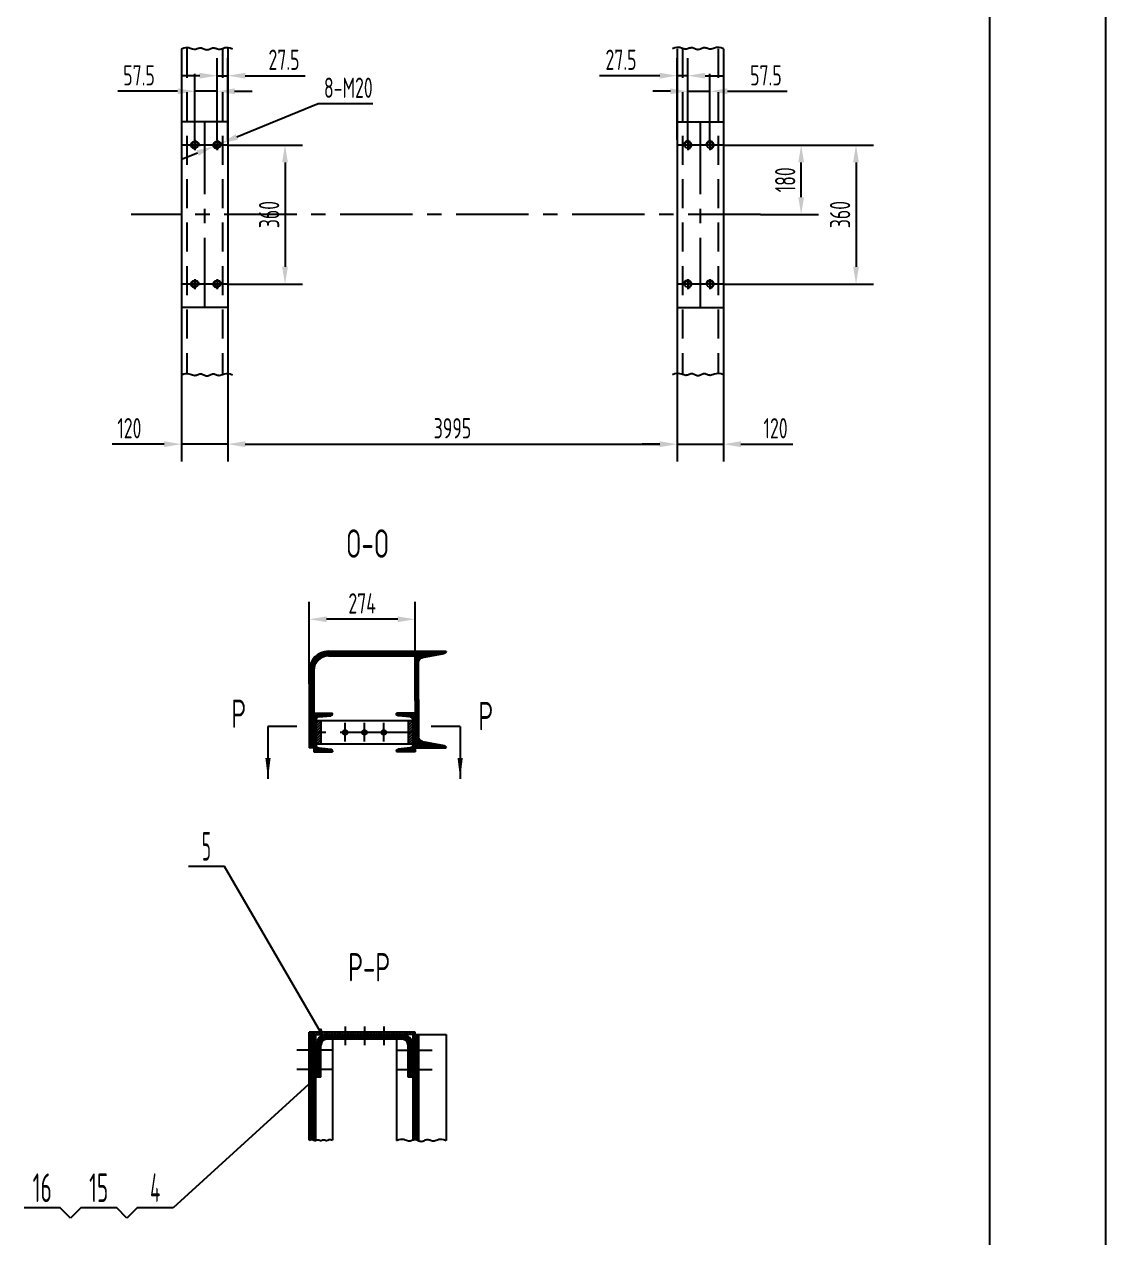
# Model space of a CAD drawing. Header units: millimetres. Extents: x 0 to 12615, y 0 to 8910.
# Drawn here: x 9818 to 12615, y 3174 to 6314 of the extents above; entities that cross this region are included whole.
import ezdxf
from ezdxf.enums import TextEntityAlignment as Align

# ---------------------------------------------------------------- set-up
doc = ezdxf.new("R2010")
doc.units = ezdxf.units.MM
doc.header["$LTSCALE"] = 150
doc.linetypes.add('F', pattern=[0.75, 0.5, -0.25])
doc.linetypes.add('G', pattern=[2, 1.25, -0.25, 0.25, -0.25])
for name, color, linetype in [('01', 7, 'Continuous'), ('02', 1, 'Continuous'), ('04', 2, 'F'), ('05', 4, 'G'), ('08', 1, 'Continuous'), ('10', 1, 'Continuous'), ('11', 3, 'Continuous')]:
    doc.layers.add(name, color=color, linetype=linetype)
doc.styles.get("Standard").update_dxf_attribs({"font": 'isocp', "width": 0.707, "bigfont": 'intecad.shx'})
doc.dimstyles.new('INTE', dxfattribs={"dimscale": 15, "dimtxt": 3.5, "dimasz": 3, "dimexe": 3, "dimexo": 0, "dimgap": 1, "dimtad": 1, "dimdsep": 46, "dimtxsty": 'Standard', "dimcen": 0, "dimclrd": 1, "dimclre": 1, "dimclrt": 3, "dimaunit": 1, "dimadec": 0, "dimazin": 0, "dimtfac": 1, "dimtmove": 0, "dimatfit": 0, "dimfxl": 1, "dimarcsym": 0})
doc.dimstyles.new('inte_cir_cir10', dxfattribs={"dimscale": 15, "dimtxt": 3.5, "dimasz": 3, "dimexe": 3, "dimexo": 0, "dimgap": 1, "dimtad": 1, "dimtoh": 1, "dimdsep": 46, "dimtxsty": 'Standard', "dimcen": 0, "dimclrd": 1, "dimclre": 1, "dimclrt": 3, "dimaunit": 1, "dimadec": 0, "dimazin": 0, "dimtfac": 1, "dimtmove": 0, "dimatfit": 0, "dimfxl": 1, "dimarcsym": 0})
pattern_1 = [(45, (16820.6376, -23.91), (2.245064, -2.245064), [])]
pattern_2 = [(135, (16820.6376, -23.91), (2.245064, 2.245064), [])]
pattern_3 = [(45, (16820.6376, -23.91), (3.367596, -3.367596), [])]
pattern_4 = [(45, (4797.9644, -232.937), (-2.245064, 2.245064), [])]
pattern_5 = [(135, (4797.9644, -232.937), (-2.245064, -2.245064), [])]

# ---------------------------------------------------------------- blocks, each defined once
blk = doc.blocks.new('槽钢')
at = {"layer": '01', "color": 7, "linetype": 'Continuous'}
for p, q in [((0, 50), (0, -50)), ((0, 50), (48, 50)), ((0, 50), (48, 50)), ((5.3, 31.6), (5.3, -31.6)), ((48, 47.5), (48, 50)), ((0, -50), (48, -50)), ((48, -47.5), (48, -50))]:
    blk.add_line(p, q, dxfattribs=at)
at = {"layer": '01'}
for p, q in [((12.9, 40.1), (44.2, 43.3)), ((12.9, -40.1), (44.2, -43.3))]:
    blk.add_line(p, q, dxfattribs=at)
for centre, radius, start, end in [((13.8, 31.6), 8.5, 95.9762, 180), ((43.8, 47.5), 4.2, 275.9762, 0), ((13.8, -31.6), 8.5, 180, 264.0238), ((43.8, -47.5), 4.2, 0, 84.0238)]:
    blk.add_arc(centre, radius, start, end, dxfattribs=at)
at = {"layer": '05', "color": 4, "linetype": 'G'}
blk.add_line((-4, 0), (11.4, 0), dxfattribs=at)
blk = doc.blocks.new('*D63')
at = {"layer": '08', "color": 1, "lineweight": -2}
for p, q in [((10554.7, 4607.6), (10554.7, 4819.6)), ((10828.7, 4691.8), (10828.7, 4819.6)), ((10783.7, 4774.6), (10599.7, 4774.6))]:
    blk.add_line(p, q, dxfattribs=at)
at = {"layer": '08', "color": 1}
for points in [[(10599.7, 4782.1), (10599.7, 4767.1), (10554.7, 4774.6)], [(10783.7, 4782.1), (10783.7, 4767.1), (10828.7, 4774.6)]]:
    blk.add_solid(points, dxfattribs=at)
at = {"layer": 'Defpoints', "color": 0}
for p in [(10554.7, 4774.6), (10828.7, 4691.8), (10554.7, 4607.6)]:
    blk.add_point(p, dxfattribs=at)
at = {"layer": '08', "color": 3, "insert": (10691.7, 4815.8), "char_height": 52.5, "attachment_point": 5}
blk.add_mtext('274', dxfattribs=at)
blk = doc.blocks.new('*U25')
at = {"layer": '01'}
for p, q in [((0, 125), (80, 125)), ((0, 0), (0, 125)), ((9, 0), (9, 96.7)), ((18.8, 108.5), (75.1, 119.1)), ((0, 0), (0, -125)), ((9, 0), (9, -96.7)), ((0, -125), (80, -125)), ((18.8, -108.5), (75.1, -119.1))]:
    blk.add_line(p, q, dxfattribs=at)
for centre, radius, start, end in [((21, 96.7), 12, 100.7056, 180), ((74, 125), 6, 280.7056, 0), ((21, -96.7), 12, 180, 259.2944), ((74, -125), 6, 360, 79.2944)]:
    blk.add_arc(centre, radius, start, end, dxfattribs=at)
at = {"layer": '05'}
blk.add_line((-2.1, 0), (10.6, 0), dxfattribs=at)
blk = doc.blocks.new('*U86')
at = {"layer": '01'}
blk.add_circle((0, 0), 8, dxfattribs=at)
at = {"layer": '02'}
blk.add_arc((0, 0), 10, 260, 170, dxfattribs=at)
at = {"layer": '05'}
for p, q in [((13, 0), (-13, 0)), ((0, 13), (0, -13))]:
    blk.add_line(p, q, dxfattribs=at)
blk = doc.blocks.new('*D144')
at = {"layer": '08', "color": 1, "lineweight": -2}
for p, q in [((10343.3, 6001.7), (10537.2, 6001.7)), ((10492.2, 5956.7), (10492.2, 5686.7)), ((10344.3, 5641.7), (10537.2, 5641.7))]:
    blk.add_line(p, q, dxfattribs=at)
at = {"layer": '08', "color": 1}
for points in [[(10484.7, 5956.7), (10499.7, 5956.7), (10492.2, 6001.7)], [(10484.7, 5686.7), (10499.7, 5686.7), (10492.2, 5641.7)]]:
    blk.add_solid(points, dxfattribs=at)
at = {"layer": 'Defpoints', "color": 0}
for p in [(10343.3, 6001.7), (10344.3, 5641.7), (10492.2, 5641.7)]:
    blk.add_point(p, dxfattribs=at)
at = {"layer": '08', "color": 3, "insert": (10451, 5821.7), "char_height": 52.5, "attachment_point": 5, "rotation": 90}
blk.add_mtext('360', dxfattribs=at)
blk = doc.blocks.new('*D145')
at = {"layer": '08', "color": 1, "lineweight": -2}
for p, q in [((10316.8, 6014.7), (10316.8, 6226)), ((10344.3, 6014.7), (10344.3, 6226)), ((10271.8, 6181), (10226.8, 6181)), ((10316.8, 6181), (10344.3, 6181)), ((10389.3, 6181), (10544.7, 6181))]:
    blk.add_line(p, q, dxfattribs=at)
at = {"layer": '08', "color": 1}
for points in [[(10271.8, 6188.5), (10271.8, 6173.5), (10316.8, 6181)], [(10389.3, 6188.5), (10389.3, 6173.5), (10344.3, 6181)]]:
    blk.add_solid(points, dxfattribs=at)
at = {"layer": 'Defpoints', "color": 0}
for p in [(10344.3, 6181), (10316.8, 6014.7), (10344.3, 6014.7)]:
    blk.add_point(p, dxfattribs=at)
at = {"layer": '08', "color": 3, "insert": (10489.5, 6222.3), "char_height": 52.5, "attachment_point": 5}
blk.add_mtext('27.5', dxfattribs=at)
blk = doc.blocks.new('*D146')
at = {"layer": '08', "color": 1, "lineweight": -2}
for p, q in [((10259.3, 6014.7), (10259.3, 6185.7)), ((10316.8, 6014.7), (10316.8, 6185.7)), ((10214.3, 6140.7), (10059.8, 6140.7)), ((10316.8, 6140.7), (10259.3, 6140.7)), ((10361.8, 6140.7), (10406.8, 6140.7))]:
    blk.add_line(p, q, dxfattribs=at)
at = {"layer": '08', "color": 1}
for points in [[(10214.3, 6148.2), (10214.3, 6133.2), (10259.3, 6140.7)], [(10361.8, 6148.2), (10361.8, 6133.2), (10316.8, 6140.7)]]:
    blk.add_solid(points, dxfattribs=at)
at = {"layer": 'Defpoints', "color": 0}
for p in [(10259.3, 6140.7), (10259.3, 6014.7), (10316.8, 6014.7)]:
    blk.add_point(p, dxfattribs=at)
at = {"layer": '08', "color": 3, "insert": (10114.5, 6182), "char_height": 52.5, "attachment_point": 5}
blk.add_mtext('57.5', dxfattribs=at)
blk = doc.blocks.new('*D147')
at = {"layer": '08', "color": 1, "lineweight": -2}
for p, q in [((11625.4, 6001.7), (12014.1, 6001.7)), ((11969.1, 5956.7), (11969.1, 5686.7)), ((11626.4, 5641.7), (12014.1, 5641.7))]:
    blk.add_line(p, q, dxfattribs=at)
at = {"layer": '08', "color": 1}
for points in [[(11961.6, 5956.7), (11976.6, 5956.7), (11969.1, 6001.7)], [(11961.6, 5686.7), (11976.6, 5686.7), (11969.1, 5641.7)]]:
    blk.add_solid(points, dxfattribs=at)
at = {"layer": 'Defpoints', "color": 0}
for p in [(11625.4, 6001.7), (11626.4, 5641.7), (11969.1, 5641.7)]:
    blk.add_point(p, dxfattribs=at)
at = {"layer": '08', "color": 3, "insert": (11927.9, 5821.7), "char_height": 52.5, "attachment_point": 5, "rotation": 90}
blk.add_mtext('360', dxfattribs=at)
blk = doc.blocks.new('*D148')
at = {"layer": '08', "color": 1, "lineweight": -2}
for p, q in [((11506.4, 6014.7), (11506.4, 6226)), ((11533.9, 6014.7), (11533.9, 6226)), ((11461.4, 6181), (11305.9, 6181)), ((11533.9, 6181), (11506.4, 6181)), ((11578.9, 6181), (11623.9, 6181))]:
    blk.add_line(p, q, dxfattribs=at)
at = {"layer": '08', "color": 1}
for points in [[(11461.4, 6188.5), (11461.4, 6173.5), (11506.4, 6181)], [(11578.9, 6188.5), (11578.9, 6173.5), (11533.9, 6181)]]:
    blk.add_solid(points, dxfattribs=at)
at = {"layer": 'Defpoints', "color": 0}
for p in [(11506.4, 6181), (11506.4, 6014.7), (11533.9, 6014.7)]:
    blk.add_point(p, dxfattribs=at)
at = {"layer": '08', "color": 3, "insert": (11361.2, 6222.3), "char_height": 52.5, "attachment_point": 5}
blk.add_mtext('27.5', dxfattribs=at)
blk = doc.blocks.new('*D149')
at = {"layer": '08', "color": 1, "lineweight": -2}
for p, q in [((11533.9, 6014.7), (11533.9, 6185.7)), ((11591.4, 6014.7), (11591.4, 6185.7)), ((11488.9, 6140.7), (11443.9, 6140.7)), ((11533.9, 6140.7), (11591.4, 6140.7)), ((11636.4, 6140.7), (11790.9, 6140.7))]:
    blk.add_line(p, q, dxfattribs=at)
at = {"layer": '08', "color": 1}
for points in [[(11488.9, 6148.2), (11488.9, 6133.2), (11533.9, 6140.7)], [(11636.4, 6148.2), (11636.4, 6133.2), (11591.4, 6140.7)]]:
    blk.add_solid(points, dxfattribs=at)
at = {"layer": 'Defpoints', "color": 0}
for p in [(11591.4, 6140.7), (11533.9, 6014.7), (11591.4, 6014.7)]:
    blk.add_point(p, dxfattribs=at)
at = {"layer": '08', "color": 3, "insert": (11736.1, 6182), "char_height": 52.5, "attachment_point": 5}
blk.add_mtext('57.5', dxfattribs=at)
blk = doc.blocks.new('*D150')
at = {"layer": '08', "color": 1, "lineweight": -2}
for p, q in [((10344.3, 5503.9), (10344.3, 5182.6)), ((11506.4, 5503.9), (11506.4, 5182.6)), ((10389.3, 5227.6), (11461.4, 5227.6))]:
    blk.add_line(p, q, dxfattribs=at)
at = {"layer": '08', "color": 1}
for points in [[(10389.3, 5235.1), (10389.3, 5220.1), (10344.3, 5227.6)], [(11461.4, 5235.1), (11461.4, 5220.1), (11506.4, 5227.6)]]:
    blk.add_solid(points, dxfattribs=at)
at = {"layer": 'Defpoints', "color": 0}
for p in [(10344.3, 5503.9), (11506.4, 5503.9), (11506.4, 5227.6)]:
    blk.add_point(p, dxfattribs=at)
at = {"layer": '08', "color": 3, "insert": (10925.3, 5268.8), "char_height": 52.5, "attachment_point": 5}
blk.add_mtext('3995', dxfattribs=at)
blk = doc.blocks.new('*D97')
at = {"layer": '08', "color": 1, "lineweight": -2}
for p, q in [((10367.7, 6022.6), (10577.8, 6108.7)), ((10577.8, 6108.7), (10719.1, 6108.7)), ((10307.5, 5997.9), (10326, 6005.5)), ((10265.9, 5980.8), (10224.3, 5963.8))]:
    blk.add_line(p, q, dxfattribs=at)
at = {"layer": '08', "color": 1}
for points in [[(10364.8, 6029.5), (10370.5, 6015.6), (10326, 6005.5)], [(10263.1, 5987.8), (10268.7, 5973.9), (10307.5, 5997.9)]]:
    blk.add_solid(points, dxfattribs=at)
at = {"layer": 'Defpoints', "color": 0}
for p in [(10307.5, 5997.9), (10326, 6005.5)]:
    blk.add_point(p, dxfattribs=at)
at = {"layer": '08', "color": 3, "insert": (10655.9, 6149.9), "char_height": 52.5, "attachment_point": 5}
blk.add_mtext('8-M20 ', dxfattribs=at)
blk = doc.blocks.new('*D98')
at = {"layer": '08', "color": 1, "lineweight": -2}
for p, q in [((10224.3, 5581.7), (10224.3, 5182.7)), ((10344.3, 5343.2), (10344.3, 5182.7)), ((10179.3, 5227.7), (10044.9, 5227.7)), ((10344.3, 5227.7), (10224.3, 5227.7)), ((10389.3, 5227.7), (10434.3, 5227.7))]:
    blk.add_line(p, q, dxfattribs=at)
at = {"layer": '08', "color": 1}
for points in [[(10179.3, 5235.2), (10179.3, 5220.2), (10224.3, 5227.7)], [(10389.3, 5235.2), (10389.3, 5220.2), (10344.3, 5227.7)]]:
    blk.add_solid(points, dxfattribs=at)
at = {"layer": 'Defpoints', "color": 0}
for p in [(10224.3, 5581.7), (10344.3, 5343.2), (10224.3, 5227.7)]:
    blk.add_point(p, dxfattribs=at)
at = {"layer": '08', "color": 3, "insert": (10089.6, 5268.9), "char_height": 52.5, "attachment_point": 5}
blk.add_mtext('120', dxfattribs=at)
blk = doc.blocks.new('*D99')
at = {"layer": '08', "color": 1, "lineweight": -2}
for p, q in [((11506.4, 5480.9), (11506.4, 5182.6)), ((11626.4, 5480.9), (11626.4, 5182.6)), ((11461.4, 5227.6), (11416.4, 5227.6)), ((11506.4, 5227.6), (11626.4, 5227.6)), ((11671.4, 5227.6), (11805.8, 5227.6))]:
    blk.add_line(p, q, dxfattribs=at)
at = {"layer": '08', "color": 1}
for points in [[(11461.4, 5235.1), (11461.4, 5220.1), (11506.4, 5227.6)], [(11671.4, 5235.1), (11671.4, 5220.1), (11626.4, 5227.6)]]:
    blk.add_solid(points, dxfattribs=at)
at = {"layer": 'Defpoints', "color": 0}
for p in [(11506.4, 5480.9), (11626.4, 5480.9), (11626.4, 5227.6)]:
    blk.add_point(p, dxfattribs=at)
at = {"layer": '08', "color": 3, "insert": (11761.1, 5268.8), "char_height": 52.5, "attachment_point": 5}
blk.add_mtext('120', dxfattribs=at)
blk = doc.blocks.new('*D102')
at = {"layer": '08', "color": 1, "lineweight": -2}
for p, q in [((11722.3, 6001.7), (11872.2, 6001.7)), ((11827.2, 5866.7), (11827.2, 5956.7)), ((11722.3, 5821.7), (11872.2, 5821.7))]:
    blk.add_line(p, q, dxfattribs=at)
at = {"layer": '08', "color": 1}
for points in [[(11819.7, 5956.7), (11834.7, 5956.7), (11827.2, 6001.7)], [(11819.7, 5866.7), (11834.7, 5866.7), (11827.2, 5821.7)]]:
    blk.add_solid(points, dxfattribs=at)
at = {"layer": 'Defpoints', "color": 0}
for p in [(11722.3, 6001.7), (11827.2, 6001.7), (11722.3, 5821.7)]:
    blk.add_point(p, dxfattribs=at)
at = {"layer": '08', "color": 3, "insert": (11786, 5911.7), "char_height": 52.5, "attachment_point": 5, "rotation": 90}
blk.add_mtext('180', dxfattribs=at)
blk = doc.blocks.new('*U227')
at = {"layer": '01'}
blk.add_lwpolyline([(821, 20), (821, 574)], dxfattribs=at)
at = {"layer": '02'}
blk.add_lwpolyline([(841, 0), (841, 594)], dxfattribs=at)

msp = doc.modelspace()

# ---------------------------------------------------------------- hatches: boundary and pattern name
at = {"layer": '10'}
h = msp.add_hatch(dxfattribs=at)
h.set_pattern_fill('ANSI31', color=256, angle=90, style=0)
h.set_pattern_definition(pattern_1)
h.paths.add_polyline_path([(10554.72, 4641.79, -0.41421356), (10604.72, 4691.79), (10818.72, 4691.79), (10828.72, 4681.79), (10828.72, 4679.79), (10604.72, 4679.79, 0.41421356), (10566.72, 4641.79), (10566.72, 4441.79), (10554.72, 4441.79)])
msp.add_hatch(color=256, dxfattribs=at).paths.add_polyline_path([(10828.72, 4681.79), (10818.72, 4691.79), (10828.72, 4691.79)])
h = msp.add_hatch(dxfattribs=at)
h.set_pattern_fill('ANSI31', color=256, style=0)
h.set_pattern_definition([(135, (15259.136, 3542.828), (2.245064, 2.245064), [])])
h.paths.add_polyline_path([(10828.72, 4691.79), (10908.72, 4691.79, -0.36048732), (10903.834, 4685.894), (10847.491, 4675.242, 0.36048732), (10837.72, 4663.451), (10837.72, 4566.79), (10828.72, 4566.79)])
h.paths.add_polyline_path([(10828.72, 4566.79), (10837.72, 4566.79), (10837.72, 4470.129, 0.36048732), (10847.491, 4458.337), (10903.834, 4447.685, -0.36048511), (10908.72, 4441.79, -0.00000196), (10908.72, 4441.79), (10828.72, 4441.79)])
h = msp.add_hatch(dxfattribs=at)
h.set_pattern_fill('ANSI31', color=256, style=0)
h.set_pattern_definition(pattern_2)
h.paths.add_polyline_path([(10566.72, 4531.79), (10614.72, 4531.79), (10614.72, 4529.308, -0.38398331), (10610.957, 4525.131), (10579.635, 4521.852, 0.38398331), (10572.02, 4513.398), (10572.02, 4481.79), (10566.72, 4481.79)])
h = msp.add_hatch(dxfattribs=at)
h.set_pattern_fill('ANSI31', color=256, angle=90, style=0)
h.set_pattern_definition(pattern_1)
h.paths.add_polyline_path([(10784.483, 4438.449), (10815.805, 4441.728, 0.01388741), (10816.273, 4441.79), (10828.72, 4441.79), (10828.72, 4431.79), (10780.72, 4431.79), (10780.72, 4434.272, -0.38398331)])
h.paths.add_polyline_path([(10823.42, 4450.181), (10823.42, 4481.79), (10828.72, 4481.79), (10828.72, 4441.79), (10816.273, 4441.79, 0.36813282)])
h.paths.add_polyline_path([(10823.42, 4513.398, 0.38398331), (10815.805, 4521.852), (10784.483, 4525.131, -0.38398331), (10780.72, 4529.308), (10780.72, 4531.79), (10828.72, 4531.79), (10828.72, 4481.79), (10823.42, 4481.79)])
h = msp.add_hatch(dxfattribs=at)
h.set_pattern_fill('ANSI31', color=256, scale=1.5, angle=90, style=0)
h.set_pattern_definition(pattern_3)
h.paths.add_polyline_path([(10573.02, 4511.79), (10585.02, 4511.79), (10585.02, 4481.79), (10573.02, 4481.79)])
h.paths.add_polyline_path([(10573.02, 4481.79), (10585.02, 4481.79), (10585.02, 4451.79), (10573.02, 4451.79)])
h = msp.add_hatch(dxfattribs=at)
h.set_pattern_fill('ANSI31', color=256, scale=1.5, angle=90, style=0)
h.set_pattern_definition(pattern_3)
h.paths.add_polyline_path([(10810.42, 4511.79), (10822.42, 4511.79), (10822.42, 4481.79), (10810.42, 4481.79)])
h.paths.add_polyline_path([(10810.42, 4481.79), (10822.42, 4481.79), (10822.42, 4451.79), (10810.42, 4451.79)])
h = msp.add_hatch(dxfattribs=at)
h.set_pattern_fill('ANSI31', color=256, style=0)
h.set_pattern_definition(pattern_2)
h.paths.add_polyline_path([(10566.72, 4441.79), (10579.167, 4441.79, 0.01388741), (10579.635, 4441.728), (10610.957, 4438.449, -0.38398331), (10614.72, 4434.272), (10614.72, 4431.79), (10566.72, 4431.79)])
h.paths.add_polyline_path([(10566.72, 4481.79), (10572.02, 4481.79), (10572.02, 4450.181, 0.36813282), (10579.167, 4441.79), (10566.72, 4441.79)])
h = msp.add_hatch(dxfattribs=at)
h.set_pattern_fill('ANSI31', color=256, scale=1.5, angle=90, style=0)
h.set_pattern_definition([(135, (4797.9644, -232.937), (-3.367596, -3.367596), [])])
h.paths.add_polyline_path([(10647.72, 3706.045), (10554.72, 3706.045), (10554.72, 3700.045), (10566.72, 3700.045), (10614.72, 3700.045), (10647.72, 3700.045)])
h.paths.add_polyline_path([(10747.72, 3706.045), (10697.72, 3706.045), (10697.72, 3700.045), (10747.72, 3700.045)])
h.paths.add_polyline_path([(10697.72, 3706.045), (10647.72, 3706.045), (10647.72, 3700.045), (10697.72, 3700.045)])
h.paths.add_polyline_path([(10828.72, 3706.045), (10747.72, 3706.045), (10747.72, 3700.045), (10795.42, 3700.045), (10828.72, 3700.045)])
h = msp.add_hatch(dxfattribs=at)
h.set_pattern_fill('ANSI31', color=256, style=0)
h.set_pattern_definition(pattern_4)
h.paths.add_polyline_path([(10566.72, 3660.045), (10554.72, 3660.045), (10554.72, 3610.045), (10566.72, 3610.045)])
h.paths.add_polyline_path([(10566.72, 3700.045), (10554.72, 3700.045), (10554.72, 3660.045), (10566.72, 3660.045)])
h.paths.add_polyline_path([(10566.72, 3610.045), (10554.72, 3610.045), (10554.72, 3426.988), (10557.363, 3428.021), (10559.691, 3428.498), (10561.74, 3428.539), (10563.548, 3428.263), (10565.151, 3427.791), (10566.72, 3427.19)])
h = msp.add_hatch(dxfattribs=at)
h.set_pattern_fill('ANSI31', color=256, angle=90, style=0)
h.set_pattern_definition(pattern_5)
h.paths.add_polyline_path([(10572.02, 3660.045), (10566.72, 3660.045), (10566.72, 3640.045), (10572.02, 3640.045)])
h.paths.add_polyline_path([(10572.02, 3700.045), (10566.72, 3700.045), (10566.72, 3660.045), (10572.02, 3660.045)])
h.paths.add_polyline_path([(10572.02, 3640.045), (10566.72, 3640.045), (10566.72, 3610.045), (10572.02, 3610.045)])
h.paths.add_polyline_path([(10572.02, 3610.045), (10566.72, 3610.045), (10566.72, 3427.189), (10567.888, 3426.734), (10569.095, 3426.388), (10570.239, 3426.293), (10571.331, 3426.416), (10572.02, 3426.599)])
h = msp.add_hatch(dxfattribs=at)
h.set_pattern_fill('ANSI31', color=256, style=0)
h.set_pattern_definition(pattern_4)
h.paths.add_polyline_path([(10585.02, 3660.045), (10573.02, 3660.045), (10573.02, 3610.045), (10585.02, 3610.045)])
h.paths.add_polyline_path([(10585.02, 3673.045, -0.41421356), (10600.02, 3688.045), (10614.72, 3688.045), (10614.72, 3700.045), (10600.02, 3700.045, 0.41421356), (10573.02, 3673.045), (10573.02, 3660.045), (10585.02, 3660.045)])
h.paths.add_polyline_path([(10647.72, 3700.045), (10614.72, 3700.045), (10614.72, 3688.045), (10647.72, 3688.045)])
h.paths.add_polyline_path([(10697.72, 3700.045), (10647.72, 3700.045), (10647.72, 3688.045), (10697.72, 3688.045)])
h.paths.add_polyline_path([(10747.72, 3700.045), (10697.72, 3700.045), (10697.72, 3688.045), (10747.72, 3688.045)])
h.paths.add_polyline_path([(10780.72, 3700.045), (10747.72, 3700.045), (10747.72, 3688.045), (10780.72, 3688.045)])
h.paths.add_polyline_path([(10795.42, 3700.045), (10780.72, 3700.045), (10780.72, 3688.045), (10795.42, 3688.045, -0.41421356), (10810.42, 3673.045), (10810.42, 3660.045), (10822.42, 3660.045), (10822.42, 3673.045, 0.41421356)])
h.paths.add_polyline_path([(10822.42, 3660.045), (10810.42, 3660.045), (10810.42, 3610.045), (10822.42, 3610.045)])
h = msp.add_hatch(dxfattribs=at)
h.set_pattern_fill('ANSI31', color=256, angle=90, style=0)
h.set_pattern_definition(pattern_5)
h.paths.add_polyline_path([(10828.72, 3700.045), (10823.42, 3700.045), (10823.42, 3660.045), (10828.72, 3660.045)])
h.paths.add_polyline_path([(10828.72, 3660.045), (10823.42, 3660.045), (10823.42, 3610.045), (10828.72, 3610.045)])
h.paths.add_polyline_path([(10828.72, 3610.045), (10823.42, 3610.045), (10823.42, 3427.719), (10824.699, 3428.201), (10826.717, 3428.763), (10828.72, 3428.981)])
h = msp.add_hatch(dxfattribs=at)
h.set_pattern_fill('ANSI31', color=256, angle=90, style=0)
h.set_pattern_definition(pattern_5)
h.paths.add_polyline_path([(10837.72, 3610.045), (10828.72, 3610.045), (10828.72, 3430.181), (10836.72, 3426.421), (10837.72, 3425.951)])
h.paths.add_polyline_path([(10837.72, 3660.045), (10828.72, 3660.045), (10828.72, 3610.045), (10837.72, 3610.045)])
h.paths.add_polyline_path([(10837.72, 3700.045), (10828.72, 3700.045), (10828.72, 3660.045), (10837.72, 3660.045)])
h = msp.add_hatch(dxfattribs=at)
h.set_pattern_fill('ANSI31', color=256, style=0)
h.set_pattern_definition(pattern_4)
h.paths.add_polyline_path([(10585.02, 3610.045), (10573.02, 3610.045), (10573.02, 3590.045), (10585.02, 3590.045)])
h.paths.add_polyline_path([(10822.42, 3610.045), (10810.42, 3610.045), (10810.42, 3590.045), (10822.42, 3590.045)])

# ---------------------------------------------------------------- linework, layer by layer
at = {"layer": '01'}
for p, q in [((10224.29, 6250.802), (10224.29, 5407.227)), ((10344.29, 6250.802), (10344.29, 5410.569)), ((11506.372, 6250.802), (11506.372, 5410.569)), ((11626.372, 6250.802), (11626.372, 5407.227)), ((10344.29, 6061.694), (10224.29, 6061.694)), ((11506.372, 6061.694), (11626.372, 6061.694)), ((10344.29, 5581.694), (10224.29, 5581.694)), ((11506.372, 5581.694), (11626.372, 5581.694)), ((10818.72, 4691.79), (10828.72, 4681.79)), ((10523.095, 4496.79), (10448.095, 4496.79)), ((10945.115, 4496.79), (10870.115, 4496.79)), ((10828.72, 3706.045), (10554.72, 3706.045)), ((10554.72, 3700.045), (10554.72, 3706.045)), ((10828.72, 3700.045), (10828.72, 3706.045)), ((10566.72, 3700.045), (10614.72, 3700.045)), ((10614.72, 3688.045), (10614.72, 3426.988)), ((10828.72, 3700.045), (10780.72, 3700.045)), ((10780.72, 3688.045), (10780.72, 3426.421)), ((10823.42, 3700.045), (10908.72, 3700.045)), ((10837.72, 3700.045), (10837.72, 3425.951)), ((10908.72, 3700.045), (10908.72, 3426.421))]:
    msp.add_line(p, q, dxfattribs=at)
at = {"layer": '01', "color": 7, "linetype": 'Continuous'}
for p, q in [((10604.72, 4691.79), (10828.72, 4691.79)), ((10604.72, 4679.79), (10828.72, 4679.79)), ((10828.72, 4691.79), (10828.72, 4679.79)), ((10554.72, 4641.79), (10554.72, 4441.79)), ((10566.72, 4641.79), (10566.72, 4441.79)), ((10822.42, 4511.79), (10573.02, 4511.79)), ((10573.02, 4511.79), (10573.02, 4451.79)), ((10585.02, 4511.79), (10585.02, 4451.79)), ((10810.42, 4511.79), (10810.42, 4451.79)), ((10822.42, 4511.79), (10822.42, 4451.79)), ((10566.72, 4441.79), (10554.72, 4441.79)), ((10822.42, 4451.79), (10573.02, 4451.79)), ((10554.72, 3426.988), (10554.72, 3700.045)), ((10566.72, 3700.045), (10554.72, 3700.045)), ((10566.72, 3427.189), (10566.72, 3700.045)), ((10572.02, 3700.045), (10566.72, 3700.045)), ((10572.02, 3426.599), (10572.02, 3700.045)), ((10795.42, 3700.045), (10600.02, 3700.045)), ((10795.42, 3688.045), (10600.02, 3688.045)), ((10823.42, 3427.719), (10823.42, 3700.045)), ((10823.42, 3700.045), (10828.72, 3700.045)), ((10828.72, 3428.981), (10828.72, 3700.045)), ((10828.72, 3428.981), (10828.72, 3700.045)), ((10573.02, 3590.045), (10573.02, 3673.045)), ((10585.02, 3590.045), (10585.02, 3673.045)), ((10810.42, 3590.045), (10810.42, 3673.045)), ((10822.42, 3590.045), (10822.42, 3673.045)), ((10572.02, 3640.045), (10566.72, 3640.045)), ((10585.02, 3590.045), (10573.02, 3590.045)), ((10822.42, 3590.045), (10810.42, 3590.045))]:
    msp.add_line(p, q, dxfattribs=at)
at = {"layer": '01'}
for centre in [(10647.72, 4481.79), (10697.72, 4481.79), (10747.72, 4481.79)]:
    msp.add_circle(centre, 6, dxfattribs=at)
at = {"layer": '01', "color": 7, "linetype": 'Continuous'}
for centre, radius, start, end in [((10604.72, 4641.79), 50, 90, 180), ((10604.72, 4641.79), 38, 90, 180), ((10600.02, 3673.045), 27, 90, 180), ((10600.02, 3673.045), 15, 90, 180), ((10795.42, 3673.045), 27, 0, 90), ((10795.42, 3673.045), 15, 0, 90)]:
    msp.add_arc(centre, radius, start, end, dxfattribs=at)
at = {"layer": '02'}
for p, q in [((10448.095, 4496.79), (10448.095, 4361.79)), ((10945.115, 4496.79), (10945.115, 4361.79)), ((10335.416, 4135.31), (10242.416, 4135.31)), ((10584.875, 3705.143), (10335.416, 4135.31)), ((10581.354, 3597.096), (10202.814, 3251.67)), ((9910.748, 3251.67), (9817.748, 3251.67)), ((9937.264, 3225.153), (9910.748, 3251.67)), ((9963.781, 3251.67), (9937.264, 3225.153)), ((10056.781, 3251.67), (9963.781, 3251.67)), ((10083.297, 3225.153), (10056.781, 3251.67)), ((10109.814, 3251.67), (10083.297, 3225.153)), ((10202.814, 3251.67), (10109.814, 3251.67))]:
    msp.add_line(p, q, dxfattribs=at)
for points in [[(10224.29, 6250.802), (10230.104, 6253.074), (10235.226, 6254.123), (10239.735, 6254.213), (10243.712, 6253.607), (10247.238, 6252.568), (10250.394, 6251.359), (10253.259, 6250.243), (10255.915, 6249.482), (10258.432, 6249.274), (10260.835, 6249.544), (10263.142, 6250.155), (10265.368, 6250.967), (10267.53, 6251.841), (10269.644, 6252.638), (10271.725, 6253.218), (10273.79, 6253.442), (10275.853, 6253.216), (10277.915, 6252.617), (10279.978, 6251.772), (10282.04, 6250.802), (10284.103, 6249.833), (10286.165, 6248.987), (10288.228, 6248.389), (10290.29, 6248.162), (10292.353, 6248.389), (10294.415, 6248.987), (10296.478, 6249.833), (10298.54, 6250.802), (10300.603, 6251.772), (10302.665, 6252.617), (10304.728, 6253.216), (10306.79, 6253.442), (10308.855, 6253.218), (10310.937, 6252.638), (10313.05, 6251.841), (10315.212, 6250.967), (10317.438, 6250.155), (10319.745, 6249.544), (10322.149, 6249.274), (10324.665, 6249.482), (10327.321, 6250.243), (10330.187, 6251.359), (10333.342, 6252.568), (10336.868, 6253.607), (10340.846, 6254.213), (10345.355, 6254.123), (10350.476, 6253.074), (10356.29, 6250.802)], [(11626.372, 6250.802), (11620.558, 6253.074), (11615.437, 6254.123), (11610.928, 6254.213), (11606.95, 6253.607), (11603.424, 6252.568), (11600.269, 6251.359), (11597.403, 6250.243), (11594.747, 6249.482), (11592.231, 6249.274), (11589.827, 6249.544), (11587.52, 6250.155), (11585.294, 6250.967), (11583.132, 6251.841), (11581.019, 6252.638), (11578.937, 6253.218), (11576.872, 6253.442), (11574.81, 6253.216), (11572.747, 6252.617), (11570.685, 6251.772), (11568.622, 6250.802), (11566.56, 6249.833), (11564.497, 6248.987), (11562.435, 6248.389), (11560.372, 6248.162), (11558.31, 6248.389), (11556.247, 6248.987), (11554.185, 6249.833), (11552.122, 6250.802), (11550.06, 6251.772), (11547.997, 6252.617), (11545.935, 6253.216), (11543.872, 6253.442), (11541.807, 6253.218), (11539.726, 6252.638), (11537.612, 6251.841), (11535.45, 6250.967), (11533.224, 6250.155), (11530.917, 6249.544), (11528.514, 6249.274), (11525.997, 6249.482), (11523.341, 6250.243), (11520.476, 6251.359), (11517.32, 6252.568), (11513.794, 6253.607), (11509.817, 6254.213), (11505.308, 6254.123), (11500.186, 6253.074), (11494.372, 6250.802)], [(10224.29, 5407.227), (10230.104, 5409.498), (10235.226, 5410.548), (10239.735, 5410.638), (10243.712, 5410.032), (10247.238, 5408.993), (10250.394, 5407.784), (10253.259, 5406.668), (10255.915, 5405.907), (10258.432, 5405.698), (10260.835, 5405.969), (10263.142, 5406.58), (10265.368, 5407.392), (10267.53, 5408.266), (10269.644, 5409.063), (10271.725, 5409.643), (10273.79, 5409.867), (10275.853, 5409.64), (10277.915, 5409.042), (10279.978, 5408.196), (10282.04, 5407.227), (10284.103, 5406.258), (10286.165, 5405.412), (10288.228, 5404.814), (10290.29, 5404.587), (10292.353, 5404.814), (10294.415, 5405.412), (10296.478, 5406.258), (10298.54, 5407.227), (10300.603, 5408.196), (10302.665, 5409.042), (10304.728, 5409.64), (10306.79, 5409.867), (10308.855, 5409.643), (10310.937, 5409.063), (10313.05, 5408.266), (10315.212, 5407.392), (10317.438, 5406.58), (10319.745, 5405.969), (10322.149, 5405.698), (10324.665, 5405.907), (10327.321, 5406.668), (10330.187, 5407.784), (10333.342, 5408.993), (10336.868, 5410.032), (10340.846, 5410.638), (10345.355, 5410.548), (10350.476, 5409.498), (10356.29, 5407.227)], [(11626.372, 5407.227), (11620.558, 5409.498), (11615.437, 5410.548), (11610.928, 5410.638), (11606.95, 5410.032), (11603.424, 5408.993), (11600.269, 5407.784), (11597.403, 5406.668), (11594.747, 5405.907), (11592.231, 5405.698), (11589.827, 5405.969), (11587.52, 5406.58), (11585.294, 5407.392), (11583.132, 5408.266), (11581.019, 5409.063), (11578.937, 5409.643), (11576.872, 5409.867), (11574.81, 5409.64), (11572.747, 5409.042), (11570.685, 5408.196), (11568.622, 5407.227), (11566.56, 5406.258), (11564.497, 5405.412), (11562.435, 5404.814), (11560.372, 5404.587), (11558.31, 5404.814), (11556.247, 5405.412), (11554.185, 5406.258), (11552.122, 5407.227), (11550.06, 5408.196), (11547.997, 5409.042), (11545.935, 5409.64), (11543.872, 5409.867), (11541.807, 5409.643), (11539.726, 5409.063), (11537.612, 5408.266), (11535.45, 5407.392), (11533.224, 5406.58), (11530.917, 5405.969), (11528.514, 5405.698), (11525.997, 5405.907), (11523.341, 5406.668), (11520.476, 5407.784), (11517.32, 5408.993), (11513.794, 5410.032), (11509.817, 5410.638), (11505.308, 5410.548), (11500.186, 5409.498), (11494.372, 5407.227)], [(10554.72, 3426.988), (10557.363, 3428.021), (10559.691, 3428.498), (10561.74, 3428.539), (10563.548, 3428.263), (10565.151, 3427.791), (10566.585, 3427.241), (10567.888, 3426.734), (10569.095, 3426.388), (10570.239, 3426.293), (10571.331, 3426.416), (10572.38, 3426.694), (10573.392, 3427.063), (10574.374, 3427.46), (10575.335, 3427.823), (10576.281, 3428.086), (10577.22, 3428.188), (10578.157, 3428.085), (10579.095, 3427.813), (10580.032, 3427.429), (10580.97, 3426.988), (10581.907, 3426.548), (10582.845, 3426.163), (10583.782, 3425.891), (10584.72, 3425.788), (10585.657, 3425.891), (10586.595, 3426.163), (10587.532, 3426.548), (10588.47, 3426.988), (10589.407, 3427.429), (10590.345, 3427.813), (10591.282, 3428.085), (10592.22, 3428.188), (10593.159, 3428.086), (10594.105, 3427.823), (10595.065, 3427.46), (10596.048, 3427.063), (10597.06, 3426.694), (10598.109, 3426.416), (10599.201, 3426.293), (10600.345, 3426.388), (10601.552, 3426.734), (10602.855, 3427.241), (10604.289, 3427.791), (10605.892, 3428.263), (10607.7, 3428.539), (10609.749, 3428.498), (10612.077, 3428.021), (10614.72, 3426.988)], [(10780.72, 3426.421), (10786.358, 3428.623), (10791.324, 3429.641), (10795.696, 3429.728), (10799.553, 3429.141), (10802.973, 3428.133), (10806.032, 3426.961), (10808.811, 3425.878), (10811.387, 3425.141), (10813.827, 3424.938), (10816.157, 3425.201), (10818.394, 3425.793), (10820.553, 3426.581), (10822.65, 3427.428), (10824.699, 3428.201), (10826.717, 3428.763), (10828.72, 3428.981), (10830.72, 3428.761), (10832.72, 3428.181)], [(10828.72, 3430.181), (10836.72, 3426.421), (10838.72, 3425.481), (10840.72, 3424.661), (10842.72, 3424.081), (10844.72, 3423.861), (10846.72, 3424.081), (10848.72, 3424.661), (10850.72, 3425.481), (10852.72, 3426.421), (10854.72, 3427.361), (10856.72, 3428.181), (10858.72, 3428.761), (10860.72, 3428.981), (10862.723, 3428.763), (10864.741, 3428.201), (10866.79, 3427.428), (10868.887, 3426.581), (10871.045, 3425.793), (10873.282, 3425.201), (10875.613, 3424.938), (10878.053, 3425.141), (10880.629, 3425.878), (10883.407, 3426.961), (10886.467, 3428.133), (10889.887, 3429.141), (10893.743, 3429.728), (10898.116, 3429.641), (10903.082, 3428.623), (10908.72, 3426.421)]]:
    msp.add_lwpolyline(points, dxfattribs=at)
for points in [[(10448.095, 4361.79, 0, 13.5, 0), (10448.095, 4415.79, 0, 0, 0)], [(10945.115, 4361.79, 0, 13.5, 0), (10945.115, 4415.79, 0, 0, 0)]]:
    msp.add_lwpolyline(points, format="xyseb", dxfattribs=at)
at = {"layer": '04', "color": 2, "linetype": 'F'}
for p, q in [((10238.29, 6250.802), (10238.29, 5410.609)), ((10330.29, 6250.802), (10330.29, 5407.824)), ((11520.372, 6250.802), (11520.372, 5407.824)), ((11612.372, 6250.802), (11612.372, 5410.609)), ((10614.72, 3700.045), (10614.72, 3688.045)), ((10780.72, 3700.045), (10780.72, 3688.045))]:
    msp.add_line(p, q, dxfattribs=at)
at = {"layer": '05', "color": 4, "linetype": 'G'}
for p, q in [((10284.29, 6061.694), (10284.29, 5581.694)), ((11566.372, 6061.694), (11566.372, 5581.694)), ((10344.29, 6001.694), (10224.29, 6001.694)), ((11626.372, 6001.694), (11506.372, 6001.694)), ((10344.29, 5641.694), (10224.29, 5641.694)), ((11626.372, 5641.694), (11506.372, 5641.694)), ((10647.72, 4458.422), (10647.72, 4507.059)), ((10697.72, 4458.422), (10697.72, 4507.059)), ((10747.72, 4458.422), (10747.72, 4507.059)), ((10822.42, 4481.79), (10573.02, 4481.79)), ((10647.72, 3721.329), (10647.72, 3672.691)), ((10697.72, 3721.329), (10697.72, 3672.691)), ((10747.72, 3721.329), (10747.72, 3672.691)), ((10613.591, 3660.045), (10522.749, 3660.045)), ((10781.849, 3660.045), (10872.691, 3660.045)), ((10613.591, 3610.045), (10522.749, 3610.045)), ((10781.849, 3610.045), (10872.691, 3610.045))]:
    msp.add_line(p, q, dxfattribs=at)
at = {"layer": '05'}
msp.add_line((11722.317, 5821.694), (10094.102, 5821.694), dxfattribs=at)

# ---------------------------------------------------------------- block references
at = {"layer": '01', "xscale": -1}
for name, p in [('*U86', (10259.29, 6001.694)), ('*U86', (10316.79, 6001.694)), ('*U86', (10259.29, 5641.694)), ('*U86', (10316.79, 5641.694)), ('槽钢', (10828.72, 4481.79))]:
    msp.add_blockref(name, p, dxfattribs=at)
at = {"layer": '01'}
for name, p in [('*U86', (11533.872, 6001.694)), ('*U86', (11591.372, 6001.694)), ('*U86', (11533.872, 5641.694)), ('*U86', (11591.372, 5641.694)), ('槽钢', (10566.72, 4481.79))]:
    msp.add_blockref(name, p, dxfattribs=at)
at = {"layer": '01', "xscale": -1, "rotation": 180}
msp.add_blockref('*U25', (10828.72, 4566.79), dxfattribs=at)
at = {"layer": '04', "xscale": 15, "yscale": 15, "zscale": 15}
msp.add_blockref('*U227', (0, 0), dxfattribs=at)

# ---------------------------------------------------------------- texts
at = {"layer": '02', "width": 0.605172}
for p, p2 in [((10580.375, 3697.643), (10589.375, 3697.643)), ((10576.854, 3589.596), (10585.854, 3589.596))]:
    msp.add_text('●', height=15, dxfattribs=at).set_placement(p, p2, align=Align.FIT)
at = {"layer": '11', "width": 0.707}
for s, p in [('O-O', (10649.751, 4911.65)), ('P', (10353.066, 4471.489)), ('P', (10992.091, 4465.32)), ('P-P', (10655.374, 3815.325))]:
    msp.add_text(s, height=73.5, dxfattribs=at).set_placement(p, align=Align.BOTTOM_LEFT)
at = {"layer": '11'}
for s, height, width, p, p2 in [('5', 74.246, 0.527686, (10277.331, 4150.31), (10300.502, 4150.31)), ('16', 74.2462, 0.610556, (9839.324, 3266.67), (9889.171, 3266.67)), ('15', 74.2462, 0.609833, (9985.572, 3266.67), (10034.989, 3266.67)), ('4', 74.246, 0.543846, (10143.191, 3266.67), (10169.437, 3266.67))]:
    msp.add_text(s, height=height, dxfattribs=dict(at, width=width)).set_placement(p, p2, align=Align.FIT)

# ---------------------------------------------------------------- dimensions: what is measured, and where the dimension line sits
at = {"layer": '08'}
for base, p1, p2, angle, picture, middle in [((10344.29, 6181.012), (10316.79, 6014.694), (10344.29, 6014.694), 180, '*D145', (10489.504, 6222.267)), ((10259.29, 6140.726), (10316.79, 6014.694), (10259.29, 6014.694), 180, '*D146', (10114.548, 6181.976)), ((10492.214, 5641.694), (10343.29, 6001.694), (10344.29, 5641.694), 90, '*D144', (10450.964, 5821.694)), ((11827.227, 6001.694), (11722.317, 5821.694), (11722.317, 6001.694), 90, '*D102', (11785.977, 5911.694)), ((10554.72, 4774.575), (10828.72, 4691.79), (10554.72, 4607.591), 180, '*D63', (10691.72, 4815.83))]:
    dim = msp.add_linear_dim(base=base, p1=p1, p2=p2, angle=angle, dimstyle='INTE', dxfattribs=at)
    dim.commit()
    dim.dimension.update_dxf_attribs({"geometry": picture, "text_midpoint": middle})
for base, p1, p2, picture, middle in [((11506.372, 6181.012), (11533.872, 6014.694), (11506.372, 6014.694), '*D148', (11361.159, 6222.267)), ((11591.372, 6140.726), (11533.872, 6014.694), (11591.372, 6014.694), '*D149', (11736.114, 6181.976)), ((10224.29, 5227.659), (10344.29, 5343.233), (10224.29, 5581.694), '*D98', (10089.582, 5268.914)), ((11626.372, 5227.558), (11506.372, 5480.857), (11626.372, 5480.857), '*D99', (11761.081, 5268.813))]:
    dim = msp.add_linear_dim(base=base, p1=p1, p2=p2, dimstyle='INTE', dxfattribs=at)
    dim.commit()
    dim.dimension.update_dxf_attribs({"geometry": picture, "text_midpoint": middle})
dim = msp.add_diameter_dim_2p(p1=(10307.537, 5997.902), p2=(10326.043, 6005.486), text='8-M20 ', dimstyle='inte_cir_cir10', override={"dimgap": 1, "dimdec": 2, "dimzin": 8, "dimpost": '<>', "dimtol": 0, "dimlim": 0, "dimtp": 0, "dimtm": 0, "dimtfac": 0.7}, dxfattribs=at)
dim.commit()
dim.dimension.update_dxf_attribs({"geometry": '*D97', "text_midpoint": (10655.947, 6108.674), "dimtype": 163})
dim = msp.add_linear_dim(base=(11969.14, 5641.694), p1=(11625.372, 6001.694), p2=(11626.372, 5641.694), angle=90, dimstyle='INTE', dxfattribs=at)
dim.commit()
dim.dimension.update_dxf_attribs({"geometry": '*D147', "text_midpoint": (11969.14, 5821.694), "dimtype": 160})
dim = msp.add_linear_dim(base=(11506.372, 5227.558), p1=(10344.29, 5503.907), p2=(11506.372, 5503.907), text='3995', dimstyle='INTE', override={"dimgap": 1, "dimdec": 2, "dimzin": 8, "dimpost": '<>', "dimtol": 0, "dimlim": 0, "dimtp": 0, "dimtm": 0, "dimtfac": 0.7}, dxfattribs=at)
dim.commit()
dim.dimension.update_dxf_attribs({"geometry": '*D150', "text_midpoint": (10925.331, 5268.808)})

doc.saveas('drawing.dxf')
